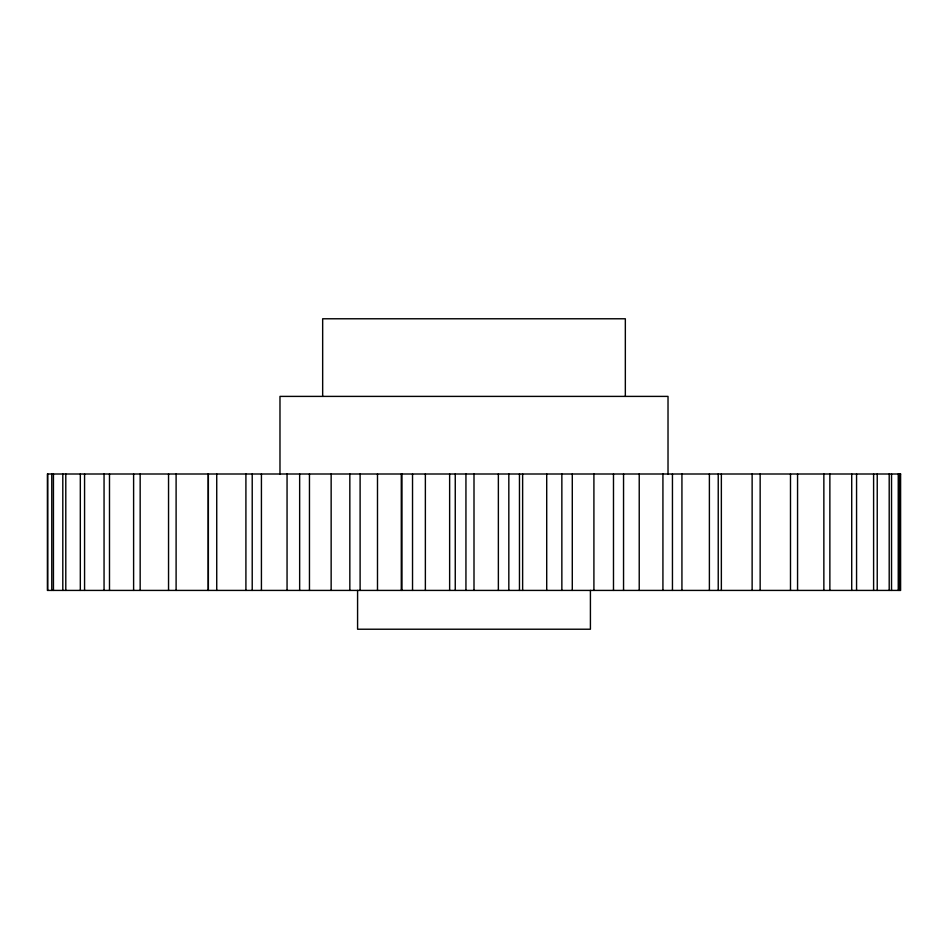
<?xml version="1.0" encoding="UTF-8"?>
<svg xmlns="http://www.w3.org/2000/svg" width="948" height="948" viewBox="0 0 948 948"><rect width="100%" height="100%" fill="white"/><g stroke="black" fill="none" stroke-linecap="round" stroke-linejoin="round"><path stroke-width="1.42" d="M900.268 474L900.268 590.414M899.249 474L899.249 590.414M898.242 474L898.242 590.414M891.535 474L891.535 590.414M889.2 474L889.2 590.414M877.232 474L877.232 590.414M873.606 474L873.606 590.414M856.565 474L856.565 590.414M851.719 474L851.719 590.414M829.867 474L829.867 590.414M823.859 474L823.859 590.414M797.564 474L797.564 590.414M790.49 474L790.49 590.414M760.154 474L760.154 590.414M752.131 474L752.131 590.414M721.357 474L721.357 590.414M718.229 474L718.229 590.414M709.388 474L709.388 590.414M681.932 474L681.932 590.414M672.452 474L672.452 590.414M668.02 474L668.02 396.394L279.98 396.394L279.98 474M662.925 474L662.925 590.414M639.225 474L639.225 590.414M625.336 396.394L625.336 318.777L322.664 318.777L322.664 396.394M623.547 474L623.547 590.414M613.486 474L613.486 590.414M593.91 474L593.91 590.414M590.414 590.414L590.414 629.223L357.586 629.223L357.586 590.414M572.284 474L572.284 590.414M561.856 474L561.856 590.414M546.712 474L546.712 590.414M522.632 474L522.632 590.414M519.468 474L519.468 590.414M508.827 474L508.827 590.414M498.364 474L498.364 590.414M474 474L474 590.414M465.942 474L465.942 590.414M455.253 474L455.253 590.414M449.636 474L449.636 590.414M425.368 474L425.368 590.414M412.534 474L412.534 590.414M401.976 474L401.976 590.414M401.288 474L401.288 590.414M377.494 474L377.494 590.414M360.11 474L360.11 590.414M349.836 474L349.836 590.414M331.148 474L331.148 590.414M309.463 474L309.463 590.414M299.651 474L299.651 590.414M287.054 474L287.054 590.414M261.423 474L261.423 590.414M252.215 474L252.215 590.414M245.911 474L245.911 590.414M216.737 474L216.737 590.414M208.359 474L208.359 590.414M208.287 474L208.287 590.414M176.103 474L176.103 590.414M168.543 474L168.543 590.414M140.162 474L140.162 590.414M133.609 474L133.609 590.414M109.494 474L109.494 590.414M104.055 474L104.055 590.414M84.573 474L84.573 590.414M80.319 474L80.319 590.414M65.791 474L65.791 590.414M62.805 474L62.805 590.414M53.444 474L53.444 590.414M51.773 474L51.773 590.414M47.732 474L47.732 590.414M900.6 474L47.4 474L47.4 590.414L900.6 590.414L900.6 474"/></g></svg>
